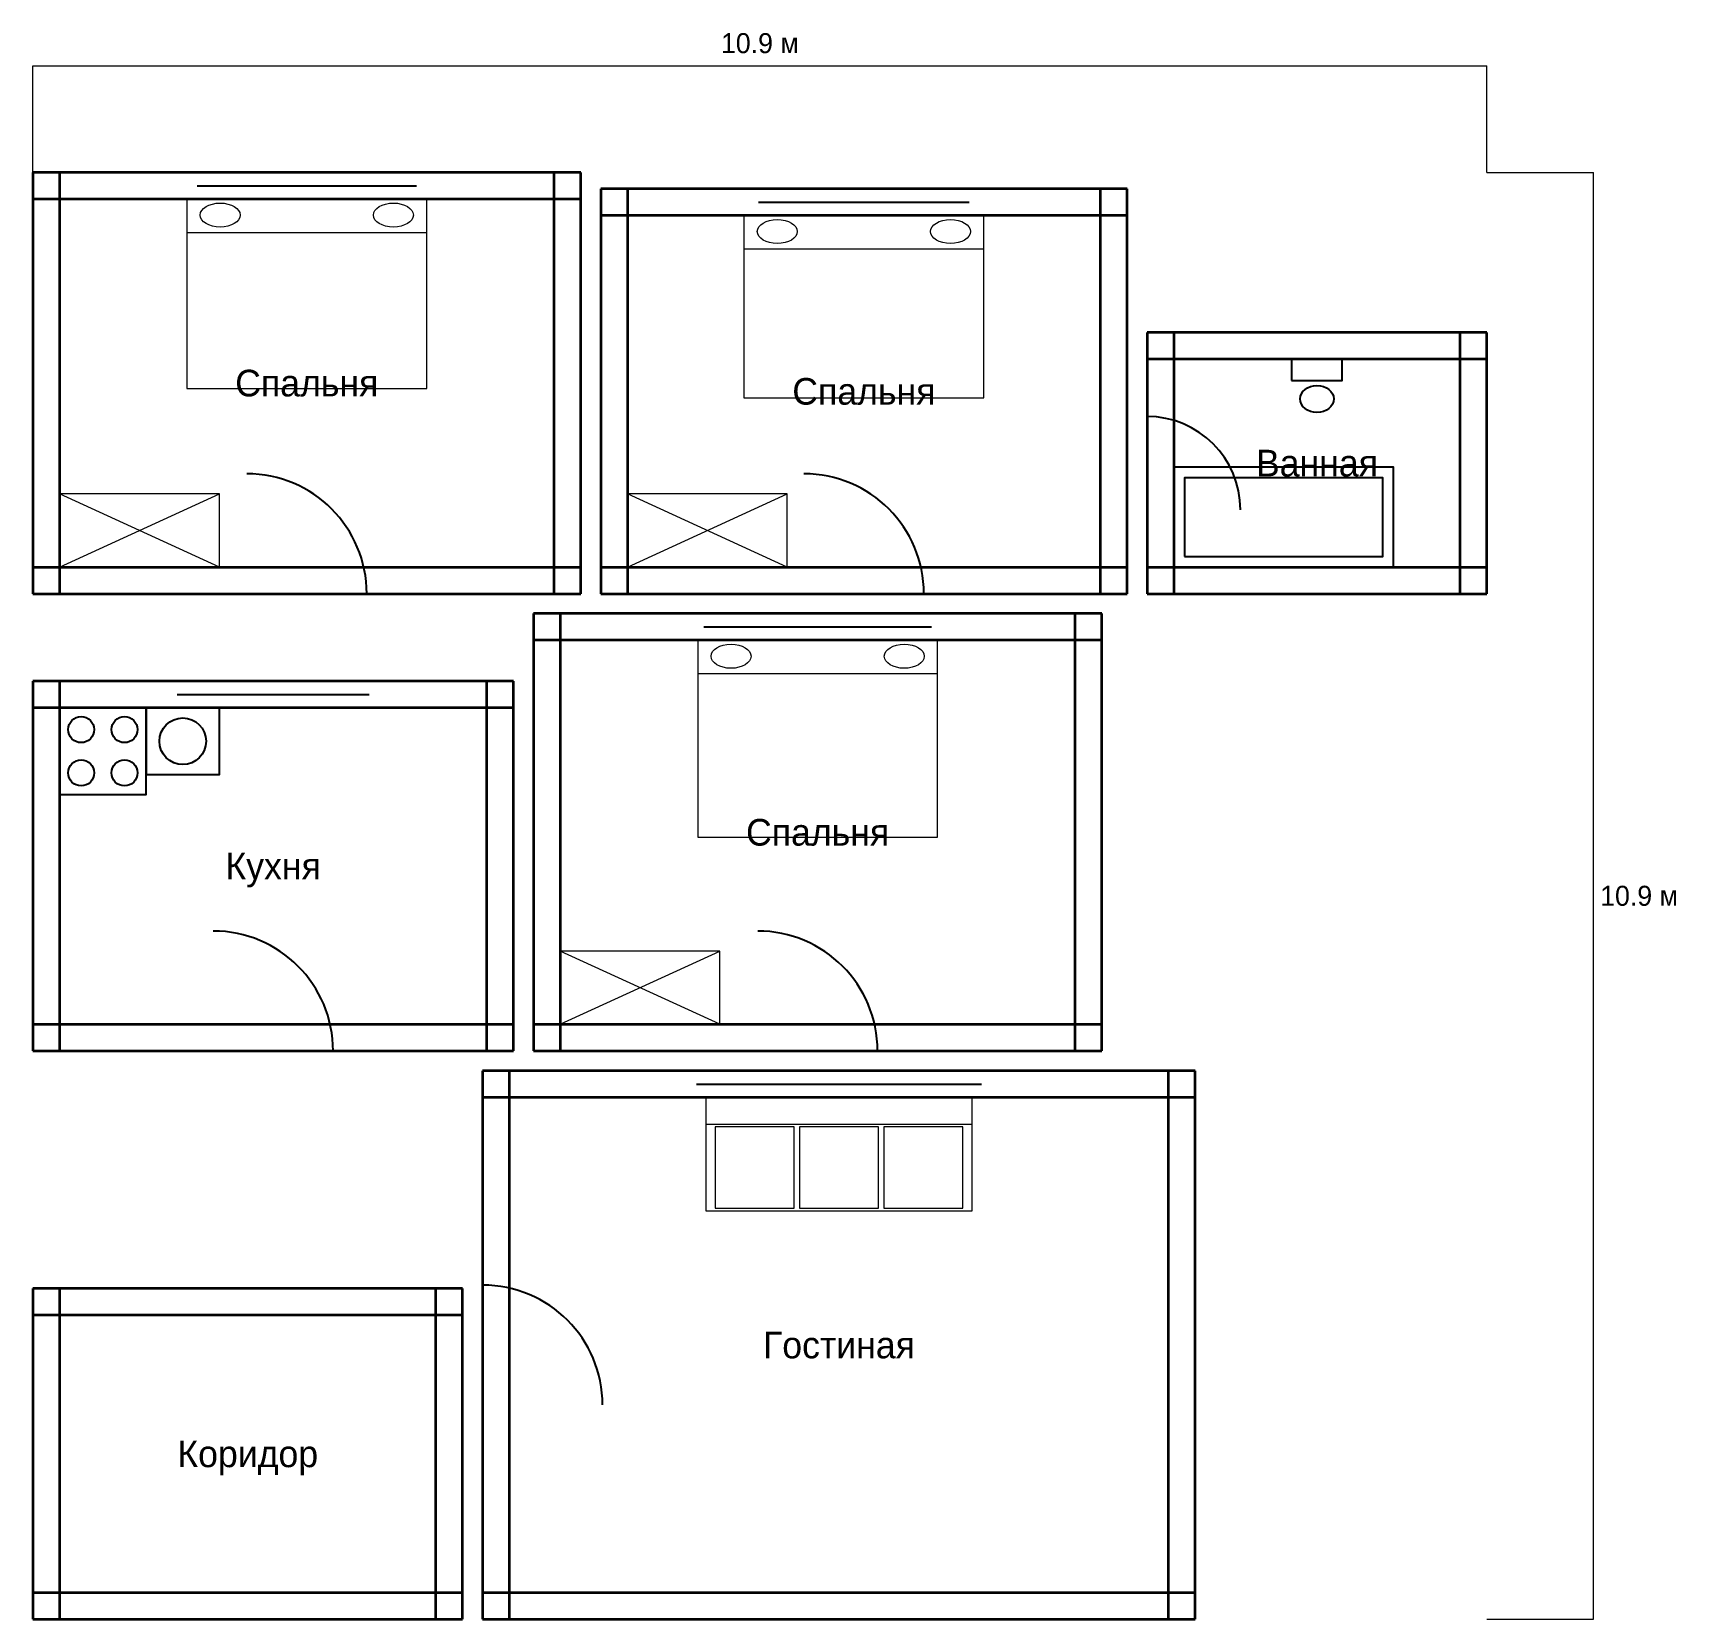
# Model space of a CAD drawing. Header units: metres. Extents: x 0 to 1233, y 0 to 1190.
import ezdxf
from ezdxf.enums import TextEntityAlignment as Align

# ---------------------------------------------------------------- set-up
doc = ezdxf.new("R2010")
doc.units = ezdxf.units.M
for name, color, linetype, lineweight in [('Двери', 7, 'Continuous', 25), ('Мебель', 7, 'Continuous', 18), ('Окна', 7, 'Continuous', 25), ('Размеры', 1, 'Continuous', 13), ('Стены', 7, 'Continuous', 35), ('Текст', 7, 'Continuous', 13)]:
    doc.layers.add(name, color=color, linetype=linetype, lineweight=lineweight)

msp = doc.modelspace()

# ---------------------------------------------------------------- linework, layer by layer
at = {"layer": 'Двери'}
for p, q in [((836.1, 832.55), (836.1, 902.55)), ((160.55, 769.5), (250.55, 769.5)), ((578.6, 769.5), (668.6, 769.5)), ((135.3, 426.4), (225.3, 426.4)), ((543.9, 426.4), (633.9, 426.4)), ((337.5, 160.7), (337.5, 250.7))]:
    msp.add_line(p, q, dxfattribs=at)
for centre, radius in [((836.1, 832.55), 70), ((160.55, 769.5), 90), ((578.6, 769.5), 90), ((135.3, 426.4), 90), ((543.9, 426.4), 90), ((337.5, 160.7), 90)]:
    msp.add_arc(centre, radius, 0, 90, dxfattribs=at)
at = {"layer": 'Мебель'}
for p, q in [((115.55, 1040.7), (295.55, 1040.7)), ((533.6, 1028.3), (713.6, 1028.3)), ((20, 789.5), (140, 844.5)), ((140, 789.5), (20, 844.5)), ((446.1, 789.5), (566.1, 844.5)), ((566.1, 789.5), (446.1, 844.5)), ((498.9, 709.6), (678.9, 709.6)), ((395.6, 446.4), (515.6, 501.4)), ((515.6, 446.4), (395.6, 501.4)), ((504.9, 371.4), (704.9, 371.4))]:
    msp.add_line(p, q, dxfattribs=at)
for points in [[(115.55, 923.41), (295.55, 923.41), (295.55, 1065.7), (115.55, 1065.7), (115.55, 923.41)], [(533.6, 916.59), (713.6, 916.59), (713.6, 1053.3), (533.6, 1053.3), (533.6, 916.59)], [(20, 789.5), (140, 789.5), (140, 844.5), (20, 844.5), (20, 789.5)], [(446.1, 789.5), (566.1, 789.5), (566.1, 844.5), (446.1, 844.5), (446.1, 789.5)], [(498.9, 586.91), (678.9, 586.91), (678.9, 734.6), (498.9, 734.6), (498.9, 586.91)], [(395.6, 446.4), (515.6, 446.4), (515.6, 501.4), (395.6, 501.4), (395.6, 446.4)], [(504.9, 306.4), (704.9, 306.4), (704.9, 391.4), (504.9, 391.4), (504.9, 306.4)], [(511.9, 308.4), (571.23, 308.4), (571.23, 369.4), (511.9, 369.4), (511.9, 308.4)], [(575.23, 308.4), (634.57, 308.4), (634.57, 369.4), (575.23, 369.4), (575.23, 308.4)], [(638.57, 308.4), (697.9, 308.4), (697.9, 369.4), (638.57, 369.4), (638.57, 308.4)]]:
    msp.add_lwpolyline(points, dxfattribs=at)
for centre in [(140.55, 1053.7), (270.55, 1053.7), (558.6, 1041.3), (688.6, 1041.3), (523.9, 722.6), (653.9, 722.6)]:
    msp.add_ellipse(centre, major_axis=(15, 0), ratio=0.6, dxfattribs=at)
at = {"layer": 'Окна'}
for p, q in [((123.33, 1085.7), (287.77, 1085.7)), ((123.33, 1075.7), (287.77, 1075.7)), ((544.6, 1073.3), (702.6, 1073.3)), ((123.33, 1065.7), (287.77, 1065.7)), ((544.6, 1063.3), (702.6, 1063.3)), ((544.6, 1053.3), (702.6, 1053.3)), ((503.58, 754.6), (674.22, 754.6)), ((503.58, 744.6), (674.22, 744.6)), ((503.58, 734.6), (674.22, 734.6)), ((108.18, 703.8), (252.42, 703.8)), ((108.18, 693.8), (252.42, 693.8)), ((108.18, 683.8), (252.42, 683.8)), ((497.94, 411.4), (711.86, 411.4)), ((497.94, 401.4), (711.86, 401.4)), ((497.94, 391.4), (711.86, 391.4))]:
    msp.add_line(p, q, dxfattribs=at)
at = {"layer": 'Размеры', "color": 1}
for p, q in [((0, 1165.7), (1091.1, 1165.7)), ((0, 1085.7), (0, 1165.7)), ((1091.1, 1085.7), (1091.1, 1165.7)), ((1091.1, 1085.7), (1171.1, 1085.7)), ((1171.1, 0), (1171.1, 1085.7)), ((1091.1, 0), (1171.1, 0))]:
    msp.add_line(p, q, dxfattribs=at)
at = {"layer": 'Сантехника'}
for points in [[(944.6, 929.5), (982.6, 929.5), (982.6, 945.6), (944.6, 945.6), (944.6, 929.5)], [(856.1, 789.5), (1021.1, 789.5), (1021.1, 864.5), (856.1, 864.5), (856.1, 789.5)], [(864.1, 797.5), (1013.1, 797.5), (1013.1, 856.5), (864.1, 856.5), (864.1, 797.5)], [(20, 618.8), (85, 618.8), (85, 683.8), (20, 683.8), (20, 618.8)], [(85, 633.8), (140, 633.8), (140, 683.8), (85, 683.8), (85, 633.8)]]:
    msp.add_lwpolyline(points, dxfattribs=at)
for centre, radius in [((36.25, 667.55), 9.75), ((68.75, 667.55), 9.75), ((112.5, 658.8), 17.5), ((36.25, 635.05), 9.75), ((68.75, 635.05), 9.75)]:
    msp.add_circle(centre, radius, dxfattribs=at)
msp.add_ellipse((963.6, 915.7), major_axis=(12.67, 0), ratio=0.8, dxfattribs=at)
at = {"layer": 'Стены'}
for p, q in [((411.1, 1085.7), (0, 1085.7)), ((0, 1085.7), (0, 769.5)), ((20, 1085.7), (20, 769.5)), ((391.1, 769.5), (391.1, 1085.7)), ((411.1, 769.5), (411.1, 1085.7)), ((821.1, 1073.3), (426.1, 1073.3)), ((426.1, 1073.3), (426.1, 769.5)), ((446.1, 1073.3), (446.1, 769.5)), ((801.1, 769.5), (801.1, 1073.3)), ((821.1, 769.5), (821.1, 1073.3)), ((411.1, 1065.7), (0, 1065.7)), ((821.1, 1053.3), (426.1, 1053.3)), ((1091.1, 965.6), (836.1, 965.6)), ((836.1, 965.6), (836.1, 769.5)), ((856.1, 965.6), (856.1, 769.5)), ((1071.1, 769.5), (1071.1, 965.6)), ((1091.1, 769.5), (1091.1, 965.6)), ((1091.1, 945.6), (836.1, 945.6)), ((0, 789.5), (411.1, 789.5)), ((426.1, 789.5), (821.1, 789.5)), ((836.1, 789.5), (1091.1, 789.5)), ((0, 769.5), (411.1, 769.5)), ((426.1, 769.5), (821.1, 769.5)), ((836.1, 769.5), (1091.1, 769.5)), ((802.2, 754.6), (375.6, 754.6)), ((375.6, 754.6), (375.6, 426.4)), ((395.6, 754.6), (395.6, 426.4)), ((782.2, 426.4), (782.2, 754.6)), ((802.2, 426.4), (802.2, 754.6)), ((802.2, 734.6), (375.6, 734.6)), ((360.6, 703.8), (0, 703.8)), ((0, 703.8), (0, 426.4)), ((20, 703.8), (20, 426.4)), ((340.6, 426.4), (340.6, 703.8)), ((360.6, 426.4), (360.6, 703.8)), ((360.6, 683.8), (0, 683.8)), ((0, 446.4), (360.6, 446.4)), ((375.6, 446.4), (802.2, 446.4)), ((0, 426.4), (360.6, 426.4)), ((375.6, 426.4), (802.2, 426.4)), ((872.3, 411.4), (337.5, 411.4)), ((337.5, 411.4), (337.5, 0)), ((357.5, 411.4), (357.5, 0)), ((852.3, 0), (852.3, 411.4)), ((872.3, 0), (872.3, 411.4)), ((872.3, 391.4), (337.5, 391.4)), ((322.5, 248.1), (0, 248.1)), ((0, 248.1), (0, 0)), ((20, 248.1), (20, 0)), ((302.5, 0), (302.5, 248.1)), ((322.5, 0), (322.5, 248.1)), ((322.5, 228.1), (0, 228.1)), ((0, 20), (322.5, 20)), ((337.5, 20), (872.3, 20)), ((0, 0), (322.5, 0)), ((337.5, 0), (872.3, 0))]:
    msp.add_line(p, q, dxfattribs=at)

# ---------------------------------------------------------------- texts
at = {"layer": 'Размеры', "color": 1}
msp.add_text('10.9 м', height=15, dxfattribs=at).set_placement((545.55, 1170.7), align=Align.BOTTOM_CENTER)
msp.add_text('10.9 м', height=15, dxfattribs=at).set_placement((1176.1, 542.85), align=Align.MIDDLE_LEFT)
at = {"layer": 'Текст'}
for s, p in [('Спальня', (205.55, 927.6)), ('Спальня', (623.6, 921.4)), ('Ванная', (963.6, 867.55)), ('Спальня', (588.9, 590.5)), ('Кухня', (180.3, 565.1)), ('Гостиная', (604.9, 205.7)), ('Коридор', (161.25, 124.05))]:
    msp.add_text(s, height=20, dxfattribs=at).set_placement(p, align=Align.MIDDLE_CENTER)

doc.saveas('drawing.dxf')
